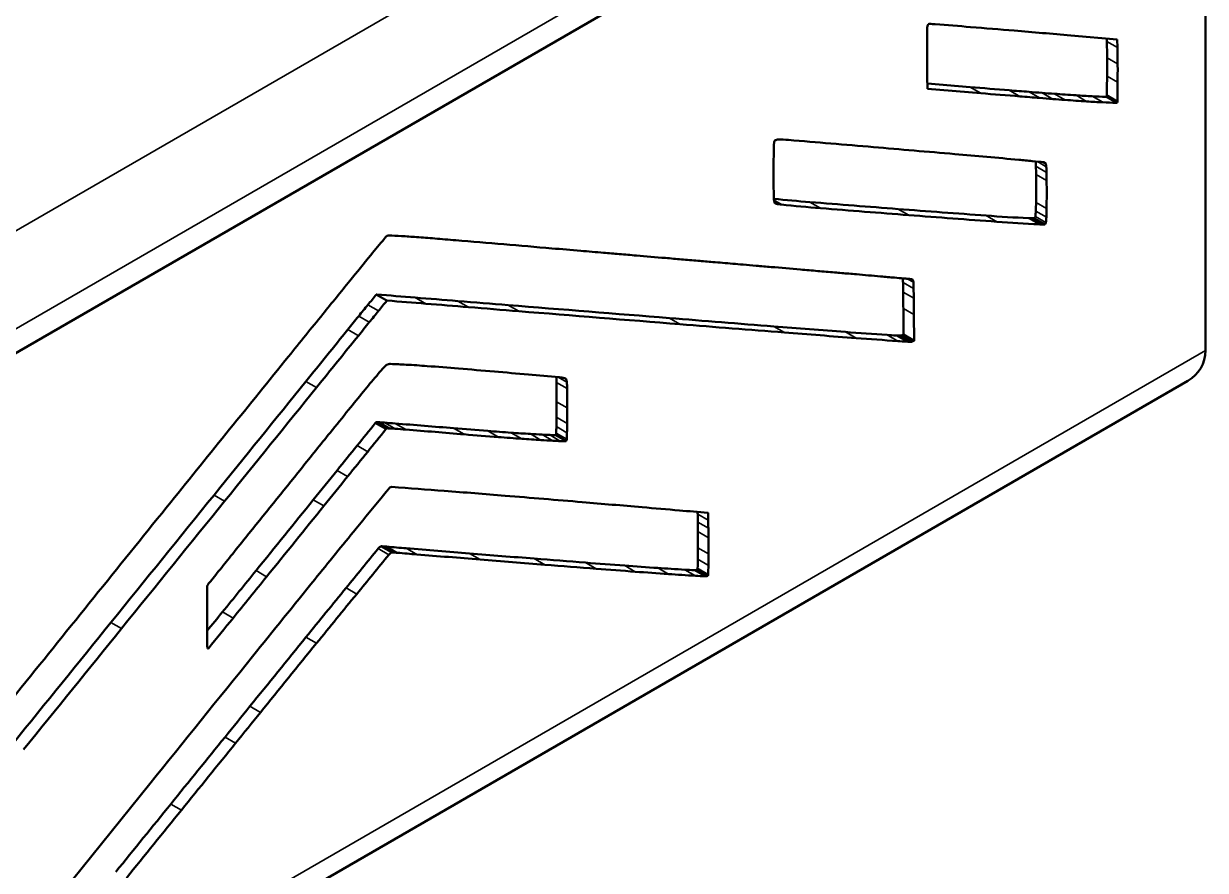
# Model space of a CAD drawing. Header units: inches. Extents: x 9.1 to 24.9, y 4.9 to 17.
# Drawn here: x 20.156 to 24.82, y 6.634 to 9.974 of the extents above; entities that cross this region are included whole.
import ezdxf

# ---------------------------------------------------------------- set-up
doc = ezdxf.new("R2010")
doc.units = ezdxf.units.IN
doc.header["$MEASUREMENT"] = 0
doc.layers.add('Visible (ANSI)', color=7, linetype='Continuous', lineweight=50)
doc.layers.add('Visible Narrow (ANSI)', color=7, linetype='Continuous', lineweight=35)

msp = doc.modelspace()

# ---------------------------------------------------------------- linework, layer by layer
at = {"layer": 'Visible (ANSI)'}
for p, q in [((18.41903887983634, 7.68949219024387), (24.82013645773713, 11.38516759995395)), ((18.41903887983637, 7.689492190243836), (24.82013645773715, 11.38516759995391)), ((24.82013645773713, 8.68494268664966), (24.82013645773713, 11.38516759995395)), ((24.28918360516986, 9.927492611535373), (24.47256988629123, 9.911882217672852)), ((24.43121828673519, 9.91540219066084), (24.43144180593639, 9.904085838339984)), ((24.47256988629123, 9.911882217672852), (24.47320008041591, 9.87997668732834)), ((23.89183275173593, 9.723589537744008), (23.72280779402359, 9.73724203800077)), ((23.72393131751034, 9.716415040405439), (23.72319657090952, 9.722998141283687)), ((23.93359102621545, 9.699480386732363), (23.72393131751034, 9.716415040405439)), ((23.6281250457615, 8.8502563467134), (23.62881829428674, 8.747325451332495)), ((23.66988332024102, 8.826147195701754), (23.67057656876626, 8.72321630032085)), ((23.62881829428674, 8.747325451332495), (23.62335674541101, 8.745008806032804)), ((23.67057656876626, 8.72321630032085), (23.62881829428674, 8.747325451332495)), ((23.67057656876626, 8.72321630032085), (23.66511501989053, 8.72089965502116)), ((18.39038053096398, 4.892830672892998), (24.75094908321427, 8.565106638733766)), ((20.34892137630423, 6.597193521802357), (20.65369500164901, 6.97496605537824))]:
    msp.add_line(p, q, dxfattribs=at)
for centre, major_axis, ratio, start_param, end_param in [((25.25744026151369, 10.80503539016499), (1.085693069826351, 1.880475558364404), 0.5773502691896257, 2.341887686654999, 2.357679729052299), ((24.33006617380189, 10.28493635617794), (0.4298734527863463, 0.7445626610509096), 0.5773502691896257, 2.319118973077192, 2.341886705974519), ((23.73158156075482, 9.965034646375797), (0.006389898837387886, 0.01106762944157958), 0.5773502691896257, 1.855505407714896, 2.319118973077071), ((23.72817517547957, 9.961476569444292), (-0.004376268899461148, -0.01441859724181895), 0.3691540994302722, 4.134517320260704, 4.545364322854125), ((23.72729053882766, 9.969992265581286), (0.001196513904952603, 0.002072422875340546), 0.5773502691896256, 0.8100156430551344, 1.559799874962528), ((23.72631242299779, 9.960745515719411), (0.00654636686982075, 0.01133864002351517), 0.5773502691896254, 0.5422188409450808, 0.6840725583351022), ((23.72580211923201, 9.9580757444971), (0.008044933371118775, 0.01393423334228408), 0.5773502691896255, 0.4244280905810065, 0.542218840944952), ((23.72519905796084, 9.955882970059154), (0.00925232437071616, 0.01602549589818813), 0.5773502691896256, 0.3183570709429873, 0.424428090581082), ((23.49677391805998, 9.300921608154194), (0.3679915021496757, 0.6373799784768296), 0.5773502691896258, 0.2678237457261012, 0.3183570709429029), ((-90.07113145744958, -286.5970826985233), (162.673941964752, 281.7595325504614), 0.5773502691896257, 0.2671279959558532, 0.2678243220235847), ((-31.64423284707202, -134.5591001489783), (79.27492460555588, 137.3081971830149), 0.5773502691896254, 0.2653557334862491, 0.2671279959558523), ((-130.2742210647446, -390.3932768761493), (219.6241967520549, 380.4002673460627), 0.5773502691896256, 0.2645273504228243, 0.2653557334862491), ((67.93935110379074, 35.52064789622669), (31.26639494872222, 54.15498462069431), 0.5773502691896257, 2.3576797290523, 2.359067743244591), ((21.29628527020815, 8.012369774491908), (-2.217453992061974, -3.840742977697239), 0.5773502691896257, 2.360756246458781, 2.378740069862204), ((38.26239141981296, 18.28818632360971), (10.28152889008381, 17.80813041710995), 0.5773502691896257, 2.359067743244593, 2.361739686377589), ((21.33804354468768, 7.988260623480262), (-2.217453992061974, -3.840742977697239), 0.5773502691896257, 2.360756246458781, 2.378740069862204), ((31.99455886984132, 14.62931748450067), (5.849433847689802, 10.13151661971045), 0.5773502691896256, 2.361739641481027, 2.365814235422025), ((19.6195734235795, 7.035487660587822), (-3.403080645102662, -5.894308579571267), 0.5773502691896255, 2.34771343418487, 2.360756246458775), ((19.66133169805902, 7.011378509576175), (-3.403080645102663, -5.894308579571266), 0.5773502691896257, 2.347713434184868, 2.360756246458774), ((44.52844398705325, 22.00498918147595), (14.71263910379722, 25.48303844119787), 0.5773502691896257, 2.365814235422029, 2.367214794871604), ((-11.36205716308555, -10.54835223891472), (-25.31118962706632, -43.84026643408315), 0.5773502691896256, 2.345933626454887, 2.347713434184863), ((23.76502211244375, 9.752993582074133), (0.02979110987931706, 0.05159971592483716), 0.5773502691896256, 2.367214794871606, 2.476683386373097), ((669.9154176440302, 1691.525436996533), (-922.5247237230024, -1597.859692726681), 0.5773502691896257, 0.267366309333668, 0.2675023093331959), ((75.52351187473708, 143.7561903127204), (-73.52765594622231, -127.3536358603009), 0.5773502691896258, 0.2675020587913632, 0.2683660587832124), ((41.81502329513123, 55.84342720901675), (-25.30715723878058, -43.83328213270247), 0.5773502691896255, 0.2683658180706754, 0.2700498179709525), ((-11.32029888860603, -10.57246138992636), (-25.31118962706633, -43.84026643408314), 0.5773502691896256, 2.34593362645489, 2.347713434184865), ((669.9571759185097, 1691.501327845522), (-922.5247237230025, -1597.859692726681), 0.5773502691896256, 0.267366309333668, 0.2675023093331959), ((75.5652701492166, 143.7320811617088), (-73.52765594622234, -127.3536358603009), 0.5773502691896256, 0.2675020587913632, 0.2683660587832124), ((41.85678156961075, 55.81931805800512), (-25.30715723878058, -43.83328213270247), 0.5773502691896255, 0.2683658180706754, 0.2700498179709525), ((36.26005072373061, 41.31147297561574), (-17.33702988123272, -30.02861660663489), 0.5773502691896257, 0.2700483128154261, 0.2722843125826344), ((36.30180899821013, 41.2873638246041), (-17.33702988123273, -30.02861660663489), 0.5773502691896255, 0.2700483128154261, 0.2722843125826344), ((33.61655731807563, 34.36782327930474), (-13.52917927159317, -23.43322588310706), 0.5773502691896255, 0.2722832024024084, 0.2774150404369919), ((33.65831559255515, 34.34371412829309), (-13.52917927159317, -23.43322588310706), 0.5773502691896255, 0.2722832024024084, 0.2774150404369919), ((27.23273678449277, 17.44120553875086), (-4.248969641325447, -7.359431298593377), 0.5773502691896255, 0.2774150404369928, 0.2895791894230708), ((27.27449505897229, 17.41709638773921), (-4.248969641325447, -7.359431298593377), 0.5773502691896255, 0.2774150404369928, 0.2895791894230708), ((39.10425666003574, 49.63892718270343), (-21.89351832351009, -37.92068609275965), 0.5773502691896257, 0.2895791894230699, 0.2915192514590652), ((39.14601493451526, 49.61481803169178), (-21.89351832351009, -37.92068609275965), 0.5773502691896257, 0.2895791894230699, 0.2915192514590652), ((24.42804427009055, 9.68858900154287), (-0.001813922543183121, -0.003141806005787716), 0.5773502691896256, 0.2915192514594409, 1.570795549658068), ((24.42592728581407, 9.689811246784162), (-0.003930908462546173, -0.006808533177031493), 0.5773502691896256, 1.570795549658328, 2.345933626455064), ((24.46980254457007, 9.664479850531222), (-0.001813922543183121, -0.003141806005787716), 0.5773502691896256, 0.2915192514594409, 1.570795549658068), ((24.46768556029359, 9.665702095772515), (-0.003930908462546173, -0.006808533177031493), 0.5773502691896256, 1.570795549658327, 2.345933626455064), ((23.12350878213446, 9.496610402005127), (0.01078648336959875, 0.01868273723114177), 0.5773502691896257, 0.6967411203385971, 0.9368474202744093), ((23.1229496463937, 9.489024294132696), (0.01525185998445131, 0.02641699640299634), 0.5773502691896256, 0.4902645890702741, 0.696741120338559), ((23.12133375176479, 9.48195385717126), (0.0191801416026052, 0.03322097975207775), 0.5773502691896257, 0.316388450043843, 0.4902645890702306), ((22.71692826346594, 8.326922683599955), (0.6518258649361498, 1.128995515756939), 0.5773502691896256, 0.2654750828516104, 0.3163884500437328), ((-481.087330596997, -1298.761201737958), (717.7086104906016, 1243.107778399382), 0.5773502691896256, 0.2650949907010443, 0.2654750828515162), ((25.06594697111176, 10.53488159364155), (1.378754258774263, 2.38807242734866), 0.5773502691896257, 2.329063307721077, 2.347465348601236), ((27.91593190076289, 12.09101380356728), (3.394739867867653, 5.879861929625616), 0.5773502691896257, 2.322940271994479, 2.329063307721073), ((23.12372804954494, 9.508315704211828), (0.004265534391140496, 0.007388122286886694), 0.5773502691896256, 1.66347347225096, 2.322940271994506), ((23.12172466229006, 9.509078914378117), (0.002424614029213154, 0.00419955468734147), 0.5773502691896257, 0.9368474202740522, 1.663473472250912), ((-87.29468474912967, -277.7909773299421), (157.6014977492329, 272.9738014506234), 0.577350269189626, 0.2634314109052411, 0.2650949907010425), ((28.20684510072248, 12.31662034768088), (3.599789243814405, 6.235017866825638), 0.5773502691896256, 2.347465348601236, 2.356452956753451), ((-19.02321989822726, -101.3153981964369), (60.77723348912598, 105.2692563466428), 0.5773502691896257, 0.2600433526081281, 0.2634313517978315), ((1.369531726012999, -48.9210145738782), (32.02492421282696, 55.46879584515901), 0.5773502691896254, 0.2586710713426541, 0.2600431660027889), ((24.13269442349989, 9.42990630391742), (0.07624777204828044, -0.007057237528346434), 0.03191685188846344, 0.8624303209398141, 1.515127425139626), ((23.39146178584028, 8.94564674343674), (-0.5375702357573833, -0.931098960968439), 0.5773502691896256, 2.386810234523391, 2.409399722777668), ((24.16863940660139, 9.392711542999727), (0.01892942969248237, 0.03278673398568237), 0.5773502691896255, 0.03596573192695729, 0.2423971335764499), ((24.18137100359505, 9.415860736136837), (0.005714089452378564, 0.009897093250513094), 0.5773502691896255, 6.103799605207566, 6.319151039106585), ((24.16815578267762, 9.389670700901599), (-0.01715210444985008, -0.03733341809762539), 0.4412534076851836, 2.769500097387983, 2.959081660325307), ((24.17597810574398, 9.406907427259606), (-0.01079331167008849, -0.01869456419451677), 0.5773502691896255, 2.60286780006906, 2.741449034775169), ((28.69775170689002, 12.60019192070361), (3.946912645560358, 6.836253235145687), 0.5773502691896258, 2.356452956753452, 2.363649357713538), ((22.89697214229634, 8.642665949958786), (-0.8873911582632563, -1.537006572299142), 0.5773502691896257, 2.364150863265547, 2.386810506804776), ((24.13106800467795, 9.275096412595232), (-0.00279891377422724, -0.4002566221702816), 0.0519940011228603, 1.555010559654647, 1.833046969763435), ((24.14170257376598, 9.377152652961115), (-0.03578630838981126, -0.06198370434647291), 0.5773502691896258, 2.413061769890458, 2.602867800068882), ((23.4332200603198, 8.921537592425093), (-0.5375702357573834, -0.9310989609684391), 0.5773502691896256, 2.386810234523395, 2.413061769890424), ((22.93873041677586, 8.61855679894714), (-0.8873911582632563, -1.537006572299142), 0.5773502691896257, 2.364150863265547, 2.386810506804776), ((24.12271193851926, 9.919407876652967), (0.7117811039311641, 1.232841035876068), 0.5773502691896256, 2.363649106568676, 2.389224758034777), ((24.17282627915747, 9.250987261583585), (-0.00279891377422724, -0.4002566221702816), 0.0519940011228603, 1.555010559654644, 1.833046969763432), ((23.61754114261988, 9.608472873327456), (0.3543764571846489, 0.6137980288499841), 0.5773502691896255, 2.38922432646636, 2.424035361135807), ((28.226346060715, 22.21390479452728), (-7.099889679964908, -12.29736965383316), 0.5773502691896257, 0.2515807581527145, 0.2679566645285503), ((23.17150230329347, 9.315957677230825), (0.03825218557742937, 0.0662547289206519), 0.5773502691896256, 2.424035361135843, 2.60286861958056), ((23.13263793104574, 9.282219266818958), (-0.00991309723502969, -0.01716998807144197), 0.5773502691896254, 5.74446127316993, 6.100724760132463), ((23.13653042576952, 9.287560988528615), (-0.01325472459797807, -0.02295785644403098), 0.5773502691896254, 6.100724760132422, 6.387276641935202), ((23.16577556142794, 9.346093837487192), (-0.04608919588233688, -0.07982882894820177), 0.5773502691896257, 0.1040913347556298, 0.233173836102603), ((23.68291106918755, 10.61377263362144), (-0.7431582250666683, -1.287187803878176), 0.5773502691896255, 0.2331738361025577, 0.2501606629273612), ((28.26810433519452, 22.18979564351564), (-7.099889679964908, -12.29736965383316), 0.5773502691896256, 0.2501606629273647, 0.2679566645285503), ((119.1667671014305, 259.2134279816561), (-137.0979220676843, -237.4605666333476), 0.5773502691896258, 0.2679566980675521, 0.2700206978843811), ((119.20852537591, 259.1893188306444), (-137.0979220676844, -237.4605666333476), 0.5773502691896257, 0.2679566980675521, 0.2700206978843811), ((114.0493749163062, 245.8274104574441), (-129.7562707942858, -224.7444536163687), 0.5773502691896256, 0.2700216907776936, 0.2721976722796056), ((23.5988327203847, 8.955147108311518), (-0.391045730837292, -0.677311073893), 0.5773502691896255, 2.294855193872447, 2.347129365002932), ((23.64059099486422, 8.931037957299871), (-0.391045730837292, -0.677311073893), 0.5773502691896255, 2.294855193872451, 2.347129365002932), ((114.0911331907858, 245.8033013064324), (-129.7562707942858, -224.7444536163688), 0.5773502691896255, 0.2700216907776936, 0.2721976722796056), ((29.86139256817367, 24.72783428657142), (-8.506211889405238, -14.73319117239633), 0.5773502691896256, 0.2721976722796056, 0.2881018642208986), ((29.9031508426532, 24.70372513555977), (-8.506211889405241, -14.73319117239633), 0.5773502691896254, 0.2721976722796065, 0.2881018642208995), ((24.3635470949041, 9.858000194546257), (-0.3570553886541689, -0.6184380742652725), 0.5773502691896256, 0.2881018642209066, 0.306589434224656), ((24.26345770440595, 9.577570907625343), (-0.2034402878094918, -0.3523689147924747), 0.5773502691896258, 0.3065894342246542, 0.3347606574253836), ((24.38438929417112, 9.935997189083098), (-0.3997750632179762, -0.6924307210925944), 0.5773502691896255, 0.3347606574253827, 0.3469411140336494), ((24.14526862702657, 9.209084877020409), (-0.001502434460834146, -0.002602292821207093), 0.5773502691896258, 0.3469411140334451, 0.9756337837622198), ((24.14485001710176, 9.211353363860065), (-0.003067834502263475, -0.005313645227132382), 0.5773502691896256, 0.9756337837623663, 2.231207780254334), ((23.87091806249766, 9.092940303764953), (-0.198289840794669, -0.3434480788810632), 0.5773502691896256, 2.231207780254469, 2.294854399629337), ((24.18660829158128, 9.18724421284842), (-0.003067834502263475, -0.005313645227132382), 0.5773502691896256, 0.9756337837623663, 2.231207780254334), ((23.91267633697719, 9.068831152753306), (-0.198289840794669, -0.3434480788810632), 0.5773502691896256, 2.231207780254469, 2.294854399629337), ((24.40530536938363, 9.83389104353461), (-0.3570553886541689, -0.6184380742652725), 0.5773502691896256, 0.2881018642209066, 0.306589434224656), ((24.30521597888547, 9.553461756613697), (-0.2034402878094918, -0.3523689147924747), 0.5773502691896258, 0.3065894342246542, 0.3347606574253836), ((24.42614756865064, 9.911888038071451), (-0.3997750632179762, -0.6924307210925944), 0.5773502691896255, 0.3347606574253827, 0.3469411140336494), ((24.18702690150609, 9.184975726008764), (-0.001502434460834146, -0.002602292821207093), 0.5773502691896258, 0.3469411140334451, 0.9756337837622198), ((24.39214459504806, 4.808019679233226), (4.146484153431707, 7.181921226522938), 0.5773502691896256, 1.285594287350809, 1.295966256191578), ((21.63006487968003, 9.048723436538651), (0.07414284828401627, 0.1284191802457871), 0.5773502691896258, 1.252648265357313, 1.285594287350802), ((21.61558070413363, 9.073511661819701), (0.0514050336391831, 0.08903613002785236), 0.5773502691896256, 1.209276104005131, 1.252648265357319), ((21.61742640499515, 9.06985413742682), (0.05457817500692631, 0.09453217209638225), 0.5773502691896256, 1.175355427261223, 1.209276104005111), ((21.58912009566015, 9.1330368258297), (0.001926216979291856, 0.003336305674535343), 0.5773502691896257, 0.793592745738092, 1.175355427261633), ((21.58921875325673, 9.119192231696623), (0.01043943137158148, 0.01808162553770757), 0.5773502691896255, 0.2916244808851154, 0.793592745737878), ((15.01570931792884, -8.778211619818615), (9.817701343921545, 17.00475754120936), 0.5773502691896255, 0.2874560868216971, 0.2916244808853738), ((19.33497450611169, 2.889821139477845), (3.423096587567164, 5.928977208881975), 0.5773502691896255, 0.2733730187400809, 0.2874560868216962), ((16.66471175626897, -4.138050276919544), (7.276929141893969, 12.60401099683895), 0.5773502691896256, 0.2653597876328622, 0.2733730187400809), ((-105.3429919145487, -320.6134866686491), (180.8936349021105, 313.3169664162702), 0.5773502691896255, 0.2649838424731987, 0.2653597876328631), ((-2446.415566953782, -6389.007716758008), (3510.0525428824, 6079.589341508653), 0.5773502691896257, 0.2649403415620437, 0.2649843415598303), ((-2068.271053222824, -5408.889308830543), (2972.351982583261, 5148.264651812293), 0.5773502691896257, 0.2648892014426227, 0.2649412014426193), ((37.28572314533849, -14.32898223441953), (22.80340033076255, 39.49664795821364), 0.5773502691896256, 1.29596656910839, 1.298900206954384), ((-274.5724915303509, -760.1650279552117), (422.0190330906838, 730.958407074156), 0.5773502691896256, 0.2646701418016626, 0.2648901418014349), ((2591.003575593981, 6663.616466090905), (-3650.786665342318, -6323.347991967851), 0.5773502691896256, 0.2646703355761822, 0.2646903998519418), ((709.5969183514569, 1789.323563196221), (-976.6744023175004, -1691.649687265875), 0.5773502691896256, 0.2646903998519432, 0.2647421595906167), ((904.8805363472502, 2295.309760054066), (-1254.265343959935, -2172.451301911461), 0.5773502691896256, 0.2647431297620202, 0.2647871297620156), ((5485.638391727243, 14165.05936534648), (-7766.157275320522, -13451.37898042582), 0.5773502691896255, 0.2647867220619081, 0.264798722061887), ((-300.3971791200519, -828.153014034054), (459.2994756755234, 795.5300277597522), 0.5773502691896257, 0.2646849627164194, 0.2647969627167504), ((-337.3603705058749, -923.9147256469106), (511.8358525776706, 886.5257017998589), 0.5773502691896257, 0.2645806667052719, 0.2646846667052483), ((-299.9375168878927, -826.9816770185406), (458.6565216611004, 794.4163987398417), 0.5773502691896255, 0.2644776138316862, 0.264581877264054), ((-45.53089801553997, -168.1249753166156), (97.19317182624576, 168.3435117518297), 0.5773502691896253, 0.2641508569751378, 0.2644776138316862), ((1465.998862039181, 3744.10140522159), (-2049.18100657006, -3549.285617284477), 0.5773502691896256, 0.2641509907538397, 0.2641830213707549), ((300.4329169496983, 727.144144070609), (-393.9835374973975, -682.3995042912103), 0.5773502691896255, 0.2641830213707562, 0.2642908621265053), ((423.168386551283, 1044.894495178849), (-568.310281392808, -984.3422818361084), 0.5773502691896256, 0.2642906138282646, 0.2643746655229602), ((5554.723075132993, 14332.02026602559), (-7857.964242743422, -13610.3933124911), 0.5773502691896255, 0.2643746655229604, 0.2643866617843486), ((-371.3387263666418, -1012.65229718173), (560.5062449186963, 970.8252941588269), 0.5773502691896256, 0.2642864298400696, 0.2643864298400915), ((45.90343299391264, -26.99801750735698), (35.20824771083348, 60.98247388063417), 0.5773502691896258, 1.298900206954383, 1.301371924100801), ((-315.8948435955774, -869.1118285018667), (481.755950407119, 834.4257829537622), 0.5773502691896257, 0.2641728393767666, 0.2642848393736541), ((-287.7640331614992, -796.2977616301654), (441.8078695383173, 765.2336772241274), 0.5773502691896256, 0.2640678335349822, 0.2641718335365715), ((-4.586897828291095, -63.47227036380458), (39.75412898457052, 68.85617121192271), 0.5773502691896255, 0.2634583996664261, 0.2640668540841977), ((-892.8969606584986, -2359.784878838503), (1299.636261864892, 2251.036036908882), 0.5773502691896257, 0.2633982119745859, 0.2634583996664244), ((-91.62818299847932, -288.7010510786172), (163.3229086521423, 282.883575825441), 0.5773502691896255, 0.2631226266590447, 0.2633982119745877), ((-29.25403245994248, -127.5589244574051), (74.90982623345508, 129.7476250225001), 0.5773502691896257, 0.2627372200303295, 0.2631226266590438), ((22.61183506839443, 8.329940364841478), (-0.7180668120186801, -1.243728201645192), 0.5773502691896257, 2.387786946247617, 2.401944659654287), ((19.62446777801842, -1.369827218631313), (5.672684640734307, 9.825378013067422), 0.5773502691896256, 0.260176633131878, 0.2627365824627148), ((23.2008430849981, 7.82101416274141), (0.629095513859015, 1.089625392817465), 0.5773502691896255, 0.2470361526844798, 0.2601766331318771), ((23.61992300994183, 8.873264029578952), (0.05114213817953108, 0.08858078173465589), 0.5773502691896255, 0.1645049912271892, 0.2470361526844682), ((23.64927476920236, 8.937595247187621), (0.01546632414017774, 0.02678845921711686), 0.5773502691896256, 6.281242048125086, 6.447690298406847), ((23.66092447419875, 8.957720948334604), (0.003839191707551108, 0.006649675097475628), 0.5773502691896255, 5.812439088085283, 6.281242048125373), ((23.6349945306216, 8.933005452614795), (-0.02312109180370264, -0.04004690573047175), 0.5773502691896258, 2.409585889815386, 2.670846430850993), ((21.89246622829127, 7.888361387029495), (-1.226991350443306, -2.125211359415062), 0.5773502691896257, 2.368472905328613, 2.387786946247616), ((11.24715794608356, 1.591354162443814), (-8.754928471418694, -15.16398092912643), 0.5773502691896255, 2.363940914693631, 2.368472905328607), ((22.65359334287395, 8.305831213829833), (-0.7180668120186802, -1.243728201645192), 0.5773502691896256, 2.387786946247623, 2.409585889815315), ((21.93422450277079, 7.86425223601785), (-1.226991350443306, -2.125211359415062), 0.5773502691896257, 2.368472905328613, 2.387786946247616), ((25.60662177804877, 2.805318736030392), (-5.913510893404951, -10.2425013184894), 0.5773502691896256, 4.438249819837814, 4.44324183449452), ((78.18443516164706, -75.05676998021887), (-81.89957022918743, -141.854216755008), 0.5773502691896254, 4.437925821081816, 4.438249819837816), ((21.54812471318803, 8.904079345527656), (-0.0008215072087335617, -0.001422892224310816), 0.5773502691896255, 3.560583532892339, 4.437925821081919), ((21.5459344961672, 8.89622423285002), (0.005144351231368791, 0.008910277704710262), 0.5773502691896255, 0.2676803204620991, 0.418990879303177), ((-21671.38261675524, -56496.69184619966), (30994.68719274078, 53684.37298253142), 0.5773502691896256, 0.2676763203427702, 0.2676803203429807), ((78.22619343612658, -75.08087913123053), (-81.89957022918743, -141.854216755008), 0.5773502691896254, 4.437925821081816, 4.438249819837816), ((21.58988298766755, 8.87997019451601), (-0.0008215072087335618, -0.001422892224310814), 0.5773502691896257, 3.560583532892339, 4.437925821081919), ((21.58769277064671, 8.872115081838375), (0.00514435123136879, 0.008910277704710255), 0.5773502691896257, 0.2676803204620997, 0.4189908793031775), ((-21671.34085848077, -56496.71595535066), (30994.68719274078, 53684.37298253142), 0.5773502691896256, 0.2676763203427702, 0.2676803203429807), ((-429.1865513397127, -1165.571003649948), (644.2222308821837, 1115.82563525331), 0.5773502691896256, 0.2674651800375631, 0.2676771800373728), ((-429.144793065233, -1165.59511280096), (644.2222308821837, 1115.82563525331), 0.5773502691896256, 0.2674651800375631, 0.2676771800373728), ((-864.534276804291, -2299.123710965986), (1266.010512328893, 2192.794530269946), 0.5773502691896256, 0.2673379956709354, 0.2674659956708905), ((1214.271878231112, 3112.390553174278), (-1702.391024570934, -2948.627748906093), 0.5773502691896256, 0.2673393388359564, 0.2676433388353709), ((11.28891622056308, 1.567245011432168), (-8.754928471418694, -15.16398092912643), 0.5773502691896255, 2.363940914693631, 2.368472905328607), ((83.75226248765398, -82.1944877963964), (89.45254538732954, 154.9363534772157), 0.5773502691896256, 1.301371924100801, 1.302601880932261), ((29.54583449746169, -2.934256918757574), (-11.55638762025351, -20.01625051023905), 0.5773502691896256, 4.443240747563951, 4.446264746988666), ((25.64838005252829, 2.781209585018747), (-5.913510893404951, -10.2425013184894), 0.5773502691896256, 4.438249819837814, 4.44324183449452), ((-864.4925185298112, -2299.147820116997), (1266.010512328893, 2192.794530269946), 0.5773502691896256, 0.2673379956709354, 0.2674659956708905), ((1214.313636505591, 3112.366444023267), (-1702.391024570934, -2948.627748906093), 0.5773502691896256, 0.2673393388359564, 0.2676433388353709), ((29.58759277194121, -2.958366069769219), (-11.55638762025351, -20.01625051023904), 0.5773502691896256, 4.443240747563952, 4.446264746988666), ((245.9753491236183, 590.3493454433702), (-318.9876060447024, -552.5027406541899), 0.5773502691896255, 0.2676452250251646, 0.268695911644425), ((246.0171073980978, 590.3252362923585), (-318.9876060447024, -552.5027406541899), 0.5773502691896255, 0.2676452250251646, 0.268695911644425), ((133.8861459501438, 297.8425308249244), (-158.5492779033268, -274.6154048319194), 0.5773502691896256, 0.2686959116444259, 0.2701464697163694), ((-62.69841442964953, 130.1541829818412), (-119.8828308766999, -207.6431540336312), 0.5773502691896255, 1.303549835671183, 1.304670495238591), ((-62.65665615517, 130.1300738308296), (-119.8828308766999, -207.6431540336312), 0.5773502691896255, 1.303549835671183, 1.304670495238591), ((133.9279042246233, 297.8184216739127), (-158.5492779033268, -274.6154048319194), 0.5773502691896256, 0.2686959116444259, 0.2701464697163694), ((37.4201891795135, 45.44222210163419), (-20.1196584318784, -34.84827063494495), 0.5773502691896256, 0.2701464697163702, 0.2767736724499024), ((37.46194745399302, 45.41811295062254), (-20.11965843187839, -34.84827063494494), 0.5773502691896256, 0.2701464697163702, 0.2767736724499024), ((34.57827527234917, 37.91580935517916), (-15.99309924775705, -27.7008604676068), 0.5773502691896256, 0.2767736724499024, 0.2785834951697179), ((23.81069885853405, 9.304188180175407), (-0.3072567323760713, -0.5321842714429488), 0.5773502691896256, 0.2785834951697206, 0.3094873687498305), ((34.6200335468287, 37.89170020416751), (-15.99309924775704, -27.7008604676068), 0.5773502691896256, 0.2767736724499015, 0.2785834951697161), ((23.64600770364219, 8.84014756998567), (-0.05307210994620901, -0.09192359089171552), 0.5773502691896258, 0.3094873687498136, 0.4065918613467447), ((23.62617397191209, 8.771158022859227), (-0.01514857289604524, -0.02623809791811115), 0.5773502691896257, 0.40659186134687, 0.6535133565041935), ((23.85245713301357, 9.280079029163762), (-0.3072567323760713, -0.5321842714429486), 0.5773502691896256, 0.2785834951697215, 0.3094873687498305), ((23.68776597812171, 8.816038418974024), (-0.05307210994620901, -0.09192359089171552), 0.5773502691896258, 0.3094873687498136, 0.4065918613467447), ((23.66793224639162, 8.74704887184758), (-0.01514857289604524, -0.02623809791811115), 0.5773502691896257, 0.40659186134687, 0.6535133565041935), ((24.58391598529618, 8.741433941390945), (0.2182392596483353, -0.1260004953057122), 0.7174389352142984, 5.890486225480867, 6.675884388878315), ((114.2131524495624, -126.4394936636704), (133.0141495267757, 230.3872651059391), 0.5773502691896256, 1.302601880932261, 1.30544773412024), ((21.58970628874007, 8.618805945595387), (0.005798446836858455, 0.01004320452642589), 0.5773502691896255, 0.656594862283046, 0.8553240401585), ((21.58563307378161, 8.580140726696559), (0.02822160851967248, 0.04888125982739143), 0.5773502691896256, 0.2930711545260367, 0.6565948622828675), ((17.55724663344637, -2.41780715114313), (6.054523918473484, 10.48674304243708), 0.5773502691896256, 0.2849311659381533, 0.2930711545260163), ((18.44318309088908, -0.03581244093744017), (4.748966862815729, 8.225451889857819), 0.5773502691896255, 0.2707529711812393, 0.2849309968595737), ((22.37773453728498, 7.206743937265771), (1.27896050339126, 2.215224572747529), 0.5773502691896258, 1.261084923298668, 1.27758482971488), ((22.60800048154166, 6.823546920047972), (1.634504908874614, 2.831045547391568), 0.5773502691896258, 1.249617894986386, 1.261085873634369), ((21.60442079420905, 8.558486740849174), (0.04951944861464853, 0.08577020096336749), 0.5773502691896258, 1.106259035404172, 1.2496178949864), ((21.59007187928843, 8.60005629364645), (0.01734842073826458, 0.03004834614975581), 0.5773502691896256, 1.013053932436282, 1.106259035404152), ((21.57290226402748, 8.561617391514043), (-0.03113838452640197, -0.06951334887183347), 0.3418255008989888, 3.633293015946772, 3.759034594079122), ((6.187497592102234, -32.13783631904159), (22.35485881347916, 38.71975126097481), 0.5773502691896255, 0.2662601415900676, 0.2707529711812402), ((-15.94309240947676, -89.63563586536414), (53.89624907479943, 93.35104173493966), 0.5773502691896257, 0.2641206703901648, 0.2662601415900676), ((-8.965295827831364, -71.57628247628485), (43.98828544208473, 76.18994532353312), 0.5773502691896256, 0.2616285834275907, 0.2641205831054414), ((-54.12528410305262, -187.9339385314547), (107.835353060247, 186.7763103524758), 0.5773502691896253, 0.2607130521172989, 0.2616290515520632), ((-1500.44815506753, 2212.085833402654), (-2172.564725205728, -3762.992486788233), 0.5773502691896256, 1.303413872068, 1.303549835671184), ((-1500.40639679305, 2212.061724251642), (-2172.564725205728, -3762.992486788233), 0.5773502691896256, 1.303413872068, 1.303549835671184), ((22.30111004900176, 7.327510384397941), (1.164305690580739, 2.016636611627408), 0.5773502691896257, 1.277583767383929, 1.295287651781085), ((22.0174191270727, 8.417781053719207), (-0.1710846883898439, -0.2963273726882578), 0.5773502691896256, 2.361441772668375, 2.438329289133826), ((10.21769191860906, 1.533697173109289), (-8.514866722371531, -14.74818178282292), 0.5773502691896256, 2.355905807421555, 2.36144267352195), ((22.03533416952088, 7.977227805440794), (0.3301907931941842, 0.5719072300037946), 0.5773502691896256, 0.2064562559096608, 0.2607130521172811), ((22.28164412907826, 8.554547143951883), (0.01186660525737609, 0.02055356321913935), 0.5773502691896255, 5.912523415028622, 6.48964156308918), ((22.26286447665145, 8.534157423581634), (0.02637588340318135, 0.04568437014882278), 0.5773502691896258, 5.594790282807859, 5.912523415028515), ((22.05917740155222, 8.39367190270756), (-0.1710846883898438, -0.2963273726882578), 0.5773502691896256, 2.36144177266838, 2.453197629218339), ((26.33672429229608, 1.324483919856491), (7.010895166685608, 12.14322663523854), 0.5773502691896256, 1.295288003998235, 1.30207588300737), ((10.25945019308858, 1.509588022097643), (-8.51486672237153, -14.74818178282292), 0.5773502691896258, 2.355905807421555, 2.36144267352195), ((33.32878043073536, -8.848993418403497), (17.01937236341318, 29.47841764636522), 0.5773502691896258, 1.30207588300737, 1.305575752175618), ((13.51516330545332, 3.436393979712987), (-6.183202246809158, -10.70962044494602), 0.5773502691896258, 2.349899009511093, 2.355905807421552), ((13.55692157993284, 3.412284828701342), (-6.183202246809161, -10.70962044494602), 0.5773502691896257, 2.349899009511095, 2.355905807421554), ((1479.129879738544, -2102.723159803163), (-2081.249963085948, -3604.830679315711), 0.5773502691896256, 4.445074537295284, 4.445102593269249), ((21.55541386096533, 8.381953179097815), (-0.01614865203830887, -0.02797028580410167), 0.5773502691896256, 4.356344788307371, 4.445074537298258), ((21.54713492297987, 8.398053350863298), (0.002085896187214594, 0.003612878175569879), 0.5773502691896256, 0.3074871107181103, 1.214752134717618), ((21.18209535683287, 7.373504075933177), (0.5633117339009047, 0.9756845436160865), 0.5773502691896255, 0.2900712176417298, 0.3074871107184416), ((21.04236405395858, 6.99417871826097), (0.7711811093411346, 1.335724863216174), 0.5773502691896258, 0.2694784857937478, 0.2900703038867515), ((12.33775857453561, -15.75347097660192), (13.2476243660274, 22.94555848154688), 0.5773502691896256, 0.2668848319615078, 0.2694768315988632), ((307.7028498686494, 752.5049717374262), (-408.1789997874985, -706.9867662145931), 0.5773502691896256, 0.2668846101342925, 0.2673446723675159), ((20.98447754283071, 7.694507112807795), (-0.9014948364774441, -1.561434859539715), 0.5773502691896256, 2.325006882583001, 2.349898561270653), ((21.02623581731023, 7.67039796179615), (-0.9014948364774441, -1.561434859539715), 0.5773502691896256, 2.325006882583001, 2.349898561270653), ((57.63832202048506, -43.81938170543972), (51.60339123154741, 89.3796954558944), 0.5773502691896257, 1.305575752175619, 1.307367810463592), ((1479.171638013024, -2102.747268954175), (-2081.249963085948, -3604.830679315711), 0.5773502691896256, 4.445074537295284, 4.445102593269249), ((21.59717213544485, 8.35784402808617), (-0.01614865203830887, -0.02797028580410168), 0.5773502691896258, 4.356344788307371, 4.445074537298258), ((21.58889319745939, 8.373944199851652), (0.002085896187214595, 0.00361287817556988), 0.5773502691896256, 0.30748711071811, 1.214752134717618), ((21.22385363131239, 7.349394924921532), (0.5633117339009047, 0.9756845436160865), 0.5773502691896255, 0.2900712176417298, 0.3074871107184416), ((21.0841223284381, 6.970069567249323), (0.7711811093411346, 1.335724863216174), 0.5773502691896258, 0.2694784857937478, 0.2900703038867543), ((12.37951684901513, -15.77758012761357), (13.2476243660274, 22.94555848154688), 0.5773502691896256, 0.2668848319615078, 0.2694768315988633), ((307.7446081431289, 752.4808625864146), (-408.1789997874985, -706.9867662145931), 0.5773502691896256, 0.2668846101342917, 0.267344672367515), ((58.59881779277658, 104.0344916674772), (-52.47077164397751, -90.88204239971337), 0.5773502691896255, 0.2673446723675159, 0.2694321880393735), ((58.64057606725611, 104.0103825164655), (-52.47077164397751, -90.88204239971337), 0.5773502691896255, 0.2673446723675159, 0.2694321880393735), ((36.78769239269668, 47.04028932599689), (-21.21098940318757, -36.73851132512593), 0.5773502691896255, 0.2694316580090295, 0.2729753743848589), ((28.64723906934932, 25.6309693682373), (-9.470659460669893, -16.40366336706311), 0.5773502691896257, 0.2729753743848589, 0.2794490584048877), ((27.32437900396044, 22.11024306778787), (-7.540551621148381, -13.06061852492487), 0.5773502691896255, 0.2794490584048877, 0.2844446255606545), ((23.04895585777301, 10.62545841130312), (-1.245696127764959, -2.157608984080719), 0.5773502691896256, 0.2844446255606536, 0.3033476269923732), ((23.9273930108767, 13.07125813229598), (-2.585542681088882, -4.478291288783797), 0.5773502691896256, 0.3033476269923732, 0.3099924054314442), ((22.25470762502051, 8.353578808864306), (-0.001384663449414281, -0.002398307445769112), 0.5773502691896256, 0.3099924054313998, 1.570796704793362), ((22.25171328310313, 8.355307590362438), (-0.004379004236098702, -0.007584657823481249), 0.5773502691896257, 1.570796704793931, 2.308411737833048), ((20.93943182325159, 7.670121518889007), (-0.9333624450679753, -1.616631176734225), 0.5773502691896256, 2.308411737833026, 2.325007645805654), ((20.98119009773111, 7.646012367877361), (-0.9333624450679753, -1.616631176734225), 0.5773502691896256, 2.308411737833026, 2.325007645805654), ((114.2509040718499, -126.0555782856584), (-132.469617779695, -229.4441084536612), 0.5773502691896256, 4.445102593269249, 4.445589713826926), ((36.82945066717621, 47.01618017498524), (-21.21098940318757, -36.73851132512593), 0.5773502691896257, 0.2694316580090295, 0.2729753743848589), ((28.68899734382884, 25.60686021722565), (-9.470659460669902, -16.40366336706311), 0.5773502691896256, 0.2729753743848589, 0.2794490584048877), ((27.36613727843997, 22.08613391677623), (-7.540551621148383, -13.06061852492487), 0.5773502691896255, 0.2794490584048877, 0.2844446255606545), ((23.09071413225254, 10.60134926029148), (-1.245696127764959, -2.157608984080719), 0.5773502691896256, 0.2844446255606536, 0.3033476269923749), ((23.96915128535623, 13.04714898128433), (-2.585542681088882, -4.478291288783797), 0.5773502691896256, 0.3033476269923749, 0.3099924054314451), ((22.29646589950003, 8.329469657852659), (-0.001384663449414281, -0.002398307445769112), 0.5773502691896256, 0.3099924054313998, 1.570796704793362), ((22.29347155758266, 8.331198439350791), (-0.004379004236098702, -0.007584657823481249), 0.5773502691896257, 1.570796704793931, 2.308411737833048), ((114.2926623463295, -126.07968743667), (-132.469617779695, -229.4441084536612), 0.5773502691896256, 4.445102593269249, 4.445589713826926), ((462.6288514626228, -623.0330596252551), (625.9668853026249, 1084.206449199787), 0.5773502691896256, 1.307368794064963, 1.307656794064227), ((202.4190009445202, -253.5419264288542), (-258.2490217921067, -447.300426748891), 0.5773502691896257, 4.445589573734855, 4.445885573734277), ((202.4607592189998, -253.5660355798659), (-258.2490217921067, -447.300426748891), 0.5773502691896257, 4.445589573734855, 4.445885573734277), ((22.77572385972434, 6.26296441743567), (1.773656031306887, 3.072062361374503), 0.5773502691896257, 1.28086704329073, 1.285879553314429), ((22.21617173759631, 7.13545646625599), (0.9414593169759886, 1.630655370261504), 0.5773502691896257, 1.272816733647616, 1.28086704329073), ((24.79911807516291, 3.000149120661889), (4.841161039873454, 8.385136888683794), 0.5773502691896256, 1.271382077583085, 1.272818291305732), ((21.60182200823228, 8.125791126527842), (0.01142048376442032, 0.01978085812699147), 0.5773502691896257, 0.2707728187103342, 0.8180543687995074), ((-325.6403478576829, -901.458498617036), (498.859298926753, 864.0496515693262), 0.5773502691896255, 0.270436622392829, 0.2707728187083429), ((-13.58817995602578, -84.55246626649655), (50.83171195098315, 88.04310773480894), 0.5773502691896256, 0.2665985499989958, 0.2704366223928281), ((234.5115646878867, -299.566223520475), (304.195168553133, 526.8814873510049), 0.5773502691896255, 1.30544777539775, 1.306979775323049), ((-1327.132779072876, 1961.001759562359), (-1925.060404244956, -3334.302427791345), 0.5773502691896258, 1.303242504469535, 1.30341450446943), ((-1327.091020798397, 1960.977650411347), (-1925.060404244956, -3334.302427791345), 0.5773502691896256, 1.303242504469535, 1.30341450446943), ((-107.6191130291418, 194.3254754436122), (-183.8178510845384, -318.3818574165504), 0.5773502691896257, 1.303292576550081, 1.304292589194015), ((-107.5773547546623, 194.3013662926005), (-183.8178510845383, -318.3818574165503), 0.5773502691896258, 1.303292576550081, 1.304292589194015), ((25.77799989016438, 1.657777296262217), (6.197827841543107, 10.73495271811761), 0.5773502691896257, 1.28587955331443, 1.299427609917871), ((-70.44673387143342, -232.3683555007694), (131.9170887180452, 228.4871000462254), 0.5773502691896255, 0.2647158333067754, 0.2665998331627453), ((-1185.878029246466, -3122.329932020186), (1717.392231810548, 2974.610602019975), 0.5773502691896255, 0.2646043120049502, 0.2647163120053326), ((-174.2314587898298, -501.7920279114308), (279.7176466248975, 484.4851757279197), 0.5773502691896255, 0.2641754563097747, 0.264604259514285), ((-5356.220967716906, -13914.69941859872), (7638.46294002694, 13230.2059038586), 0.5773502691896256, 0.2641634857230883, 0.2641754563097738), ((-35.47987319122827, -26.71459259247518), (-41.22714095103149, -71.40750277798017), 0.5773502691896255, 2.372481246591885, 2.372610192349079), ((17.76599736927962, 5.028379984068312), (-3.571630626200257, -6.186245710447035), 0.5773502691896255, 2.367022196070218, 2.372480028422768), ((22.85380669911541, 8.037740166048843), (0.003637237510351772, 0.006299880167124597), 0.5773502691896257, 0.008555226693633067, 0.2641634858429232), ((22.85667657685814, 8.042768132263186), (0.0007424889049213281, 0.001286028507379917), 0.5773502691896256, 5.514497900173746, 6.291740533870946), ((-35.43811491674876, -26.73870174348681), (-41.22714095103149, -71.40750277798017), 0.5773502691896256, 2.372481246591883, 2.372905246583295), ((46.55549501846689, -28.83508961267052), (36.07821693590279, 62.48930477947556), 0.5773502691896257, 1.299428266747565, 1.303108265709323), ((12.99032047804057, 2.211430180289791), (-6.94874210376372, -12.03557437241016), 0.5773502691896255, 2.363707140392243, 2.367022196070216), ((17.80775564375914, 5.004270833056667), (-3.571630626200258, -6.186245710447032), 0.5773502691896257, 2.367022196070216, 2.372480028422768), ((13.03207875252009, 2.187321029278145), (-6.948742103763721, -12.03557437241016), 0.5773502691896257, 2.363707140392243, 2.367022196070213), ((35.91191141865735, -13.31689831566992), (21.09345101274058, 36.53492886103185), 0.5773502691896256, 1.307656136431802, 1.309872136212155), ((15.27530254672138, 3.550488769565245), (-5.332970185322267, -9.236975316226895), 0.5773502691896256, 2.356394999087499, 2.363706990942999), ((15.31706082120091, 3.526379618553599), (-5.332970185322267, -9.236975316226895), 0.5773502691896258, 2.356394999087499, 2.363706990942999), ((73.93301515280761, -70.78481116802129), (-76.29664449704705, -132.1496647159058), 0.5773502691896254, 4.43383884617201, 4.435186845873806), ((21.56603159611291, 7.888075248832346), (-0.01477103944312766, -0.0255841907961045), 0.5773502691896256, 3.926991738243407, 4.433838846171591), ((21.56603157888723, 7.909665869137485), (0.001549532609327121, 0.002683869207339348), 0.5773502691896255, 0.29246717292106, 0.7853990846540754), ((20.8986752990603, 6.089789003493895), (0.99876467743697, 1.729911166125973), 0.5773502691896256, 0.2871951731659873, 0.2924671729207852), ((21.32138549397111, 7.23113609589209), (0.3732496976507081, 0.6464874402407483), 0.5773502691896255, 0.2708682559632385, 0.2871961652772476), ((21.11412066328473, 6.688122116158357), (0.6710561418035843, 1.162303332334953), 0.5773502691896255, 0.2603439901119664, 0.2708679658290247), ((27.99130989956015, 24.36690105047271), (-9.030295508783132, -15.64093062857344), 0.5773502691896256, 0.2603428681496869, 0.2672348613293307), ((21.60778987059243, 7.8639660978207), (-0.01477103944312766, -0.0255841907961045), 0.5773502691896256, 3.926991738243407, 4.433838846171591), ((21.60778985336675, 7.88555671812584), (0.001549532609327121, 0.002683869207339349), 0.5773502691896255, 0.2924671729210591, 0.7853990846540748), ((20.94043357353982, 6.06567985248225), (0.99876467743697, 1.729911166125973), 0.5773502691896256, 0.2871951731659873, 0.2924671729207852), ((21.36314376845063, 7.207026944880444), (0.3732496976507081, 0.6464874402407483), 0.5773502691896255, 0.2708682559632385, 0.2871961652772476), ((21.15587893776426, 6.664012965146711), (0.6710561418035843, 1.162303332334953), 0.5773502691896255, 0.2603439901119664, 0.2708679658290247), ((28.03306817403967, 24.34279189946107), (-9.030295508783135, -15.64093062857344), 0.5773502691896255, 0.2603428681496878, 0.2672348613293316), ((430.9986130906515, 1073.269269754681), (-584.3925905218192, -1012.197658350585), 0.5773502691896256, 0.2672335521607936, 0.2675815521595908), ((253.8056482546725, 611.7991542140974), (-331.2637404300229, -573.7656291301081), 0.5773502691896256, 0.2675800709917118, 0.2682080709871508), ((20.81494444169244, 6.750085973646347), (-1.415851757192998, -2.452327179443609), 0.5773502691896256, 2.336784461155711, 2.356394616711976), ((20.85670271617196, 6.725976822634702), (-1.415851757192998, -2.452327179443609), 0.5773502691896256, 2.336784461155711, 2.356394616711976), ((28.66755400767668, -3.039985412642716), (10.86390146259814, 18.81682930164182), 0.5773502691896256, 1.309871283380671, 1.313511282375853), ((73.97477342728715, -70.80892031903295), (-76.29664449704705, -132.1496647159058), 0.5773502691896255, 4.43383884617201, 4.435186845873806), ((431.0403713651311, 1073.245160603669), (-584.3925905218192, -1012.197658350585), 0.5773502691896256, 0.2672335521607927, 0.2675815521595899), ((253.847406529152, 611.7750450630857), (-331.2637404300231, -573.7656291301083), 0.5773502691896255, 0.2675800709917118, 0.2682080709871508), ((114.1017859586906, 247.5509228487538), (-131.4704634576328, -227.7135224032476), 0.5773502691896257, 0.268206521239688, 0.2694585211985636), ((114.1435442331702, 247.5268136977421), (-131.4704634576329, -227.7135224032476), 0.5773502691896256, 0.268206521239688, 0.2694585211985636), ((59.41860049680678, 104.652675643691), (-53.09473700205138, -91.96278210206026), 0.5773502691896256, 0.2694584969671823, 0.2718184966938315), ((41.70477445672899, 58.16370291393044), (-27.59990262527763, -47.80443363093448), 0.5773502691896256, 0.2718184583826702, 0.2756608861467829), ((18.73993488177151, 5.598591201036828), (-2.883381524713172, -4.994163298407943), 0.5773502691896255, 2.329337607822236, 2.336784461155705), ((18.78169315625103, 5.574482050025183), (-2.883381524713171, -4.994163298407941), 0.5773502691896257, 2.329337607822236, 2.336784461155705), ((121.436729537048, -133.0982690935449), (141.0425488369686, 244.2928606146441), 0.5773502691896257, 1.313512236721267, 1.313764236698187), ((4.344504733505066, 32.06105370455931), (-23.89471110189027, -41.38685366065405), 0.5773502691896255, 1.298792145647433, 1.303292576550081), ((4.386263007984585, 32.03694455354766), (-23.89471110189027, -41.38685366065406), 0.5773502691896258, 1.298792145647433, 1.303292576550081), ((59.46035877128631, 104.6285664926794), (-53.09473700205139, -91.96278210206029), 0.5773502691896255, 0.2694584969671823, 0.2718184966938315), ((41.74653273120851, 58.13959376291879), (-27.59990262527763, -47.8044336309345), 0.5773502691896255, 0.2718184583826702, 0.2756608861467829), ((43.62499396323449, 63.23875288510407), (-30.38257701017282, -52.62416704649342), 0.5773502691896255, 0.2756608861467829, 0.278493570721694), ((43.66675223771401, 63.21464373409242), (-30.38257701017282, -52.62416704649342), 0.5773502691896255, 0.2756608861467829, 0.278493570721694), ((23.25982311363767, 9.133362272194919), (-0.72008668479847, -1.247226723924784), 0.5773502691896257, 0.2784935707216976, 0.3202925616815211), ((22.86673774220892, 8.001921813381356), (-0.1003705643541514, -0.1738469170457519), 0.5773502691896256, 0.3202925616815309, 0.3544078546027896), ((23.30158138811719, 9.109253121183272), (-0.72008668479847, -1.247226723924784), 0.5773502691896257, 0.2784935707216967, 0.3202925616815211), ((22.83114946007137, 7.892005605558713), (-0.04013486008158961, -0.06951561681598116), 0.5773502691896257, 0.3544078546027638, 0.421988498672313), ((22.83146152123961, 7.893133280387416), (-0.0407556290447154, -0.07059082019987688), 0.5773502691896257, 0.4219884986722793, 0.4731152460762269), ((22.81399574816748, 7.820580910035362), (-0.0005574419272293259, -0.0009655177402303048), 0.5773502691896256, 0.473114546643874, 1.570796234659009), ((22.81061696572359, 7.822531642958095), (-0.003936220894505942, -0.006817734579097559), 0.5773502691896257, 1.57079719719085, 2.32933760782198), ((22.90849601668844, 7.977812662369709), (-0.1003705643541514, -0.1738469170457519), 0.5773502691896256, 0.3202925616815309, 0.3544078546027896), ((22.87290773455089, 7.867896454547067), (-0.04013486008158961, -0.06951561681598116), 0.5773502691896257, 0.3544078546027638, 0.421988498672313), ((22.87321979571913, 7.869024129375769), (-0.0407556290447154, -0.07059082019987688), 0.5773502691896257, 0.4219884986722793, 0.4731152460762269), ((22.855754022647, 7.796471759023715), (-0.0005574419272293256, -0.0009655177402303046), 0.577350269189626, 0.4731145466477944, 1.570796234659009), ((22.85237524020311, 7.798422491946448), (-0.003936220894505942, -0.006817734579097559), 0.5773502691896257, 1.57079719719085, 2.32933760782198), ((207.29621203964, 115.054032645672), (131.8162726687228, 228.3124815265491), 0.5773502691896257, 2.354682748055847, 2.355210748120779), ((20.88932713798575, 7.757361338324794), (0.00654967830149643, 0.01134437559142167), 0.5773502691896257, 1.863113828007311, 2.354682748055733), ((20.88361569450541, 7.757607673647682), (0.001964938314992142, 0.003403372995305168), 0.5773502691896257, 1.313764236692137, 1.863113828007066), ((79.98875893885015, -77.31731233700035), (83.84787439193926, 145.2287785534921), 0.5773502691896256, 1.303109425240696, 1.305493424958487), ((34.13359373511481, -11.25488591708754), (-18.46201896929639, -31.97715486512173), 0.5773502691896255, 4.435187244374608, 4.442152204704088), ((34.17535200959434, -11.27899506809919), (-18.46201896929639, -31.97715486512173), 0.5773502691896256, 4.435187244374607, 4.442152204704088), ((-106.2220253312164, 194.6638902298112), (-183.0812952127579, -317.1061052240134), 0.5773502691896255, 1.298520854800016, 1.298792145647433), ((-1080.020149600911, 1602.810206051544), (-1572.064808278971, -2722.896120730204), 0.5773502691896256, 1.303043001901941, 1.303243032066693), ((94.07994414161881, 49.81717363156074), (51.76024317346766, 89.65137098855377), 0.5773502691896257, 2.355210490440903, 2.35651448989538), ((-106.1802670567369, 194.6397810787995), (-183.0812952127579, -317.1061052240134), 0.5773502691896255, 1.298360214860823, 1.298792145647433), ((-1079.978391326431, 1602.786096900533), (-1572.064808278971, -2722.896120730204), 0.5773502691896255, 1.303043001901941, 1.303243032066693), ((20.93945746489445, 7.562468269282196), (0.04210641710123474, 0.07293045374401555), 0.5773502691896256, 2.356514489895451, 2.544424362884456), ((20.98043174668451, 7.595137196961939), (0.07160056471557388, 0.1240158159379802), 0.5773502691896258, 2.544424362884463, 2.570052239632787), ((20.94246501045405, 7.563695764848441), (0.04412817123653957, 0.07643223462677552), 0.5773502691896257, 2.570050031346058, 2.606873914534248), ((20.96509383999088, 7.583451401737478), (0.06064543180108613, 0.10504096912642), 0.5773502691896256, 2.60687391453429, 2.631982442859929), ((20.88434446730694, 7.511386421478365), (-0.001563834550871574, -0.002708640896741222), 0.5773502691896258, 6.136797714458662, 7.5815455220361), ((68.9345474163748, -62.14081502003637), (-68.40970354128288, -118.4890822642265), 0.5773502691896256, 4.442152204704088, 4.444780617395267), ((68.97630569085433, -62.16492417104802), (-68.40970354128288, -118.4890822642265), 0.5773502691896257, 4.442152204704088, 4.444780617395267), ((424.6036545902805, -573.1932696289144), (574.1849180410653, 994.5174509868965), 0.5773502691896258, 1.305493940370404, 1.306069940366221), ((1222.700331942417, -1714.645241360889), (1706.604265106694, 2955.925295578538), 0.5773502691896257, 1.306980954311889, 1.307264954094495), ((-117.3003911382919, 207.8538911392126), (-197.6476665390173, -342.3358004430089), 0.5773502691896256, 1.302783599378708, 1.303187963805473), ((-117.2586328638124, 207.829781988201), (-197.6476665390173, -342.3358004430089), 0.5773502691896255, 1.302783599378708, 1.303187963805473), ((-2518.964491337482, 3694.254797758682), (-3631.130167460582, -6289.301938937814), 0.5773502691896257, 1.302735631915642, 1.302783599378706), ((-2518.922733063002, 3694.230688607671), (-3631.130167460582, -6289.301938937814), 0.5773502691896257, 1.302735631915642, 1.302783599378706), ((-3063.855521561094, 4485.396640286403), (-4410.197996022481, -7638.687000549383), 0.5773502691896257, 1.302694143118956, 1.302734143118949), ((-3063.813763286615, 4485.372531135393), (-4410.197996022478, -7638.687000549381), 0.5773502691896257, 1.302694143118956, 1.302734143118949)]:
    msp.add_ellipse(centre, major_axis=major_axis, ratio=ratio, start_param=start_param, end_param=end_param, dxfattribs=at)
at = {"layer": 'Visible Narrow (ANSI)'}
for p, q in [((24.58391598529621, 11.73096866683495), (18.32119315644115, 8.11518395573546)), ((18.41903887983637, 7.785928794290417), (24.82013645773715, 11.4816042040005)), ((24.47320008041591, 9.87997668732834), (24.43144180593639, 9.904085838339984)), ((24.47396442524821, 9.81530384798991), (24.43220615076869, 9.839412999001555)), ((24.47384141717473, 9.742751868993654), (24.43208314269521, 9.7668610200053)), ((23.93359102621545, 9.699480386732363), (23.89183275173593, 9.723589537744008)), ((24.0877491007525, 9.687044622993906), (24.04599082627298, 9.71115377400555)), ((24.1658286704141, 9.680805700078576), (24.12407039593458, 9.704914851090221)), ((24.21824574114075, 9.676719330967375), (24.17648746666123, 9.70082848197902)), ((24.26597836867193, 9.67314070958331), (24.22422009419241, 9.697249860594955)), ((24.35164517480652, 9.667197648883326), (24.309886900327, 9.691306799894969)), ((24.41572386248962, 9.663588817261585), (24.3739655880101, 9.68769796827323)), ((24.46858648975889, 9.661169609464755), (24.42682821527937, 9.6852787604764)), ((24.47161646570358, 9.663432579421015), (24.42985819122406, 9.68754173043266)), ((24.47324441170819, 9.668845635299926), (24.43148613722867, 9.69295478631157)), ((24.19223024580464, 9.409646282539438), (24.15700235744807, 9.429985113365083)), ((24.19078011221022, 9.419757128960821), (24.17679609164192, 9.427830807000284)), ((24.19012334162343, 9.421697722391539), (24.18018535224916, 9.427435423231975)), ((24.18801293918623, 9.42501038536022), (24.18552313436454, 9.426447874844254)), ((24.193102911176, 9.387127948351889), (24.15134463669648, 9.411237099363532)), ((24.19365130620049, 9.354615200229286), (24.15189303172097, 9.378724351240932)), ((23.14686135349172, 9.260432985029905), (23.11782577175333, 9.27719668596264)), ((23.13158330970398, 9.26227674921504), (23.11937119413443, 9.26932741742649)), ((23.12472465568026, 9.263932260471236), (23.12197023205734, 9.26552252769139)), ((23.30135995367725, 9.245980766171208), (23.25960167919773, 9.270089917182853)), ((23.64935559440816, 9.218735040989138), (23.60759731992864, 9.242844192000781)), ((24.19359044836601, 9.244523657565745), (24.15183217388649, 9.26863280857739)), ((23.99700264891958, 9.192641177793034), (23.95524437444006, 9.216750328804679)), ((24.16441720481903, 9.182369086574667), (24.12265893033951, 9.206478237586312)), ((24.17266251052264, 9.182074994971176), (24.13090423604312, 9.20618414598282)), ((24.1799077782573, 9.182063741632355), (24.13814950377778, 9.206172892644)), ((24.18612484822771, 9.182233538802544), (24.14436657374819, 9.20634268981419)), ((24.18742867355142, 9.182798485233143), (24.1456703990719, 9.20690763624479)), ((24.1909130209383, 9.189105025971822), (24.14915474645878, 9.213214176983467)), ((24.19257312155198, 9.210579803443544), (24.15081484707246, 9.234688954455187)), ((23.6676460979276, 8.953871763075739), (23.64369596135062, 8.967699380875588)), ((23.66608734838064, 8.962642015559915), (23.66061757212872, 8.965799992351371)), ((23.6685864325728, 8.9288768422326), (23.62682815809328, 8.952985993244244)), ((23.66932151210142, 8.890612216721582), (23.6275632376219, 8.914721367733227)), ((21.55658380841005, 8.840719892987085), (21.51482553393053, 8.86482904399873)), ((21.58931488204302, 8.880812386218896), (21.5475566075635, 8.904921537230543)), ((21.5912932627012, 8.881493618279167), (21.54953498822168, 8.905602769290812)), ((21.5902992134351, 8.881462969100612), (21.59007696670884, 8.881591283307845)), ((21.74364836421187, 8.869260158165892), (21.70189008973234, 8.893369309177537)), ((21.91147264156091, 8.855757084475808), (21.86971436708139, 8.879866235487453)), ((22.11058060957121, 8.839685419914414), (22.06882233509169, 8.86379457092606)), ((21.52022524562547, 8.79603715978802), (21.47846697114595, 8.820146310799664)), ((23.66988332024102, 8.826147195701754), (23.6281250457615, 8.8502563467134)), ((22.74649166013441, 8.788442642978533), (22.70473338565489, 8.812551793990176)), ((23.15847381640388, 8.755672287936038), (23.11671554192436, 8.779781438947683)), ((21.47728119977367, 8.742998660618733), (21.43552292529415, 8.76710781163038)), ((23.44137795492424, 8.733709576532771), (23.39961968044472, 8.757818727544416)), ((23.60576981212587, 8.721958377469928), (23.56401153764635, 8.746067528481573)), ((23.6415401649729, 8.71963012617597), (23.59978189049338, 8.743739277187613)), ((23.65337952706014, 8.719149732126535), (23.61162125258062, 8.743258883138179)), ((23.66000965387315, 8.719490968102905), (23.61825137939363, 8.743600119114552)), ((23.66511501989053, 8.72089965502116), (23.62335674541101, 8.745008806032804)), ((24.82013645773713, 8.68494268664966), (18.41903887983634, 4.98926727693958)), ((21.31227711008331, 8.538968733885458), (21.27051883560379, 8.563077884897103)), ((22.30112435726705, 8.534826022432215), (22.25936608278753, 8.55893517344386)), ((22.29999025171495, 8.559763534549196), (22.26629503683141, 8.57921747593261)), ((22.29700331648937, 8.57122314675053), (22.28767961960779, 8.576606185654951)), ((22.30128969189728, 8.457933245479474), (22.25953141741776, 8.482042396491119)), ((21.58586256393545, 8.374224456529333), (21.54410428945593, 8.398333607540978)), ((21.58766520165514, 8.376332301249485), (21.54590692717562, 8.40044145226113)), ((21.59024993228526, 8.377752120447212), (21.54849165780574, 8.401861271458857)), ((21.60251349130311, 8.37734070791641), (21.56075521682359, 8.401449858928055)), ((21.62216080485551, 8.37612407956521), (21.58040253037599, 8.400233230576855)), ((21.66436997093538, 8.372767292147119), (21.62261169645585, 8.396876443158765)), ((22.30111677372323, 8.397182429682031), (22.25935849924371, 8.421291580693678)), ((21.89506458206058, 8.354044581466358), (21.85330630758106, 8.378153732478003)), ((22.02972263932605, 8.343378289341043), (21.98796436484652, 8.367487440352688)), ((22.12227718703979, 8.336444513649656), (22.08051891256027, 8.360553664661301)), ((22.19798324771762, 8.331348889390124), (22.1562249732381, 8.355458040401771)), ((22.24464577319947, 8.32861213553347), (22.20288749871995, 8.352721286545115)), ((22.27400436993621, 8.327414805506866), (22.23224609545669, 8.35152395651851)), ((22.29556962833514, 8.326941794586471), (22.25381135385562, 8.351050945598116)), ((22.29785056347285, 8.328670222943963), (22.25609228899333, 8.352779373955606)), ((22.29965733638027, 8.334428241495392), (22.25789906190075, 8.358537392507037)), ((22.30052206219649, 8.360202545134062), (22.25876378771697, 8.384311696145707)), ((21.51412183132545, 8.285583452594244), (21.47236355684593, 8.309692603605889)), ((21.43485250569907, 8.187609069520791), (21.39309423121955, 8.211718220532436)), ((20.94935361611614, 8.090557604984719), (20.90759534163662, 8.114666755996364)), ((21.3409697529265, 8.071516701712538), (21.29921147844698, 8.095625852724183)), ((22.85813431352735, 8.015088680216815), (22.81637603904783, 8.03919783122846)), ((22.8577264681296, 8.043394547774687), (22.85597960131522, 8.044403101800208)), ((22.85850802752975, 7.983474883166758), (22.81674975305024, 8.007584034178404)), ((22.85880676073457, 7.946032195677903), (22.81704848625505, 7.970141346689548)), ((21.59764965323945, 7.879200127239071), (21.55589137875993, 7.903309278250717)), ((21.60778985134793, 7.888087093114003), (21.56603157686841, 7.912196244125649)), ((21.60882683151835, 7.888384551781297), (21.56706855703883, 7.912493702792943)), ((21.61537752476144, 7.888077749812257), (21.57361925028192, 7.912186900823902)), ((21.62291466139551, 7.88760258212123), (21.58115638691599, 7.911711733132875)), ((21.63158293465539, 7.886879053555397), (21.58982466017587, 7.910988204567042)), ((21.7078943077032, 7.880296670445351), (21.66613603322368, 7.904405821456996)), ((21.95777153331395, 7.860129119290702), (21.91601325883443, 7.884238270302348)), ((22.85901943340685, 7.882477626100078), (22.81726115892733, 7.906586777111723)), ((22.21345144986496, 7.839683468809057), (22.17169317538544, 7.863792619820702)), ((22.41585928269263, 7.823788018750762), (22.37410100821311, 7.847897169762407)), ((22.57010131159524, 7.812100106259202), (22.52834303711573, 7.836209257270847)), ((22.85864229969916, 7.836922531048447), (22.81688402521964, 7.861031682060093)), ((21.11516353264403, 7.79241383716337), (21.07340525816451, 7.816522988175016)), ((22.70087231039867, 7.802807764157602), (22.65911403591915, 7.826916915169247)), ((22.8071964527465, 7.795790531602392), (22.76543817826698, 7.819899682614037)), ((22.84483105902807, 7.794562116454506), (22.80307278454855, 7.818671267466151)), ((22.84919537422562, 7.794659631387032), (22.8074370997461, 7.818768782398677)), ((22.85273190094925, 7.794988377490191), (22.81097362646973, 7.819097528501834)), ((22.85551181830181, 7.795465650528902), (22.81375354382229, 7.819574801540547)), ((22.85631146452287, 7.796149919688015), (22.81455319004335, 7.82025907069966)), ((22.85793988970435, 7.801462633332021), (22.81618161522483, 7.825571784343665)), ((21.47053443732529, 7.724184303367792), (21.42877616284577, 7.748293454379438)), ((20.98285818078207, 7.629436692185985), (20.94109990630255, 7.653545843197631)), ((20.54250723484601, 7.587972871229097), (20.50074896036649, 7.612082022240743)), ((20.88542983062231, 7.509788004008758), (20.88176759024832, 7.511902399474519)), ((21.31197560846896, 7.52982452826404), (21.27021733398944, 7.553933679275685)), ((21.09085552755013, 7.257162503357561), (21.04909725307061, 7.281271654369206)), ((20.99263391508575, 7.135879040131341), (20.95087564060623, 7.159988191142986)), ((20.77854858630178, 6.87160177330175), (20.73679031182226, 6.895710924313395))]:
    msp.add_line(p, q, dxfattribs=at)

doc.saveas('drawing.dxf')
